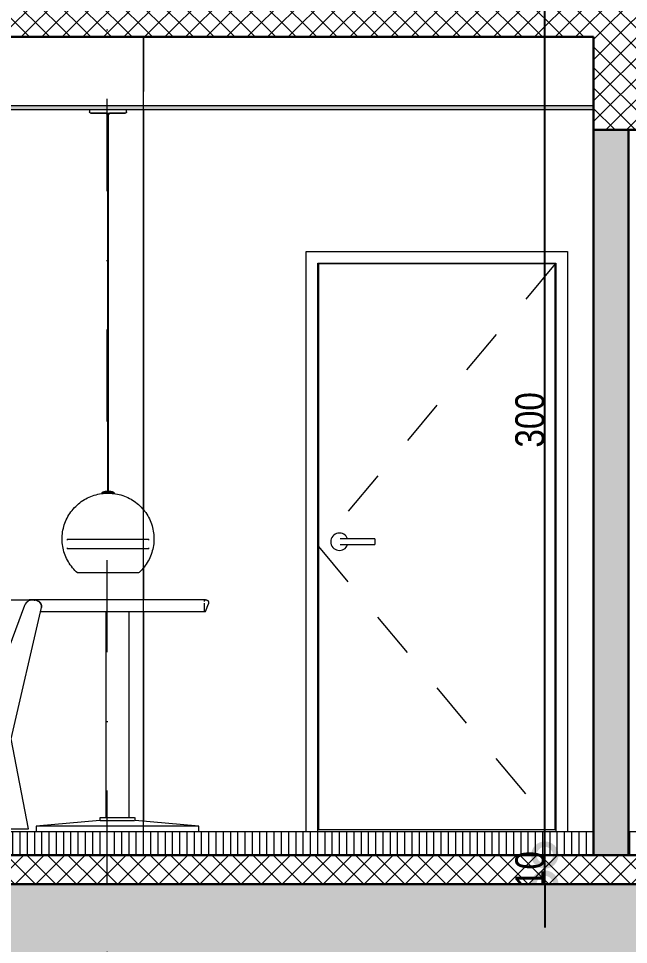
# Model space of a CAD drawing. Header units: centimetres. Extents: x 0 to 25250, y 0 to 2250.
# Drawn here: x 16128.8 to 16338.9, y 263.7 to 582.9 of the extents above; entities that cross this region are included whole.
import ezdxf

# ---------------------------------------------------------------- set-up
doc = ezdxf.new("R2010")
doc.units = ezdxf.units.CM
doc.linetypes.add('22-View-2$0$Dash', pattern=[31.75, 15.875, -15.875])
doc.linetypes.add('22-View-2$0$Dash dot', pattern=[79.375, 31.75, -23.8125, 0, -23.8125])
for name, color, linetype, lineweight in [('A-ANNO-DIMS', 7, 'Continuous', 9), ('A-CLNG', 7, 'Continuous', 15), ('A-CLNG-PATT', 7, 'Continuous', 15), ('A-DETL', 7, 'Continuous', 9), ('A-DETL-GENF', 7, 'Continuous', 9), ('A-DETL-MBND', 7, 'Continuous', 9), ('A-DOOR', 7, 'Continuous', 9), ('A-DOOR-FRAM', 7, 'Continuous', 15), ('A-FLOR-FNSH', 7, 'Continuous', 9), ('A-FLOR-LEVL', 7, 'Continuous', 9), ('A-FLOR-MCUT', 7, 'Continuous', 9), ('A-FLOR-PATT', 7, 'Continuous', 9), ('A-WALL', 7, 'Continuous', 9), ('A-WALL-PATT', 7, 'Continuous', 9), ('E-LITE-EQPM', 7, 'Continuous', 9), ('I-FURN', 7, 'Continuous', 9), ('S-BEAM', 7, 'Continuous', 9), ('S-GRID', 7, 'Continuous', 9)]:
    doc.layers.add(name, color=color, linetype=linetype, lineweight=lineweight)
doc.styles.add('22-View-2$0$Arial Narrow_1', font='ARIALN.TTF', dxfattribs={"height": 10})
doc.dimstyles.new('22-View-2$0$TEC_DIM', dxfattribs={"dimscale": 30.48, "dimtxt": 10.23431, "dimasz": 0.492126, "dimexe": 0.393701, "dimexo": 0.246063, "dimgap": 0, "dimtad": 1, "dimdec": 0, "dimzin": 0, "dimdsep": 46, "dimtxsty": '22-View-2$0$Arial Narrow_1', "dimblk1": '22-View-2$0$_DotSmall', "dimblk2": '22-View-2$0$_DotSmall', "dimsah": 1, "dimcen": 0.09, "dimazin": 0, "dimtfac": 1, "dimtdec": 4, "dimtix": 1, "dimtmove": 0, "dimatfit": 3, "dimfxl": 1, "dimtvp": 1, "dimtolj": 1, "dimtzin": 0, "dimarcsym": 2})
pattern_1 = [(45, (16095.777, 627.4644), (-3.535534, 3.535534), []), (135, (16095.777, 627.4644), (-3.535534, -3.535534), [])]

# ---------------------------------------------------------------- blocks, each defined once
blk = doc.blocks.new('TEC_DOOR-INT - 90x200-2358335-A-A')
at = {"layer": 'A-DOOR', "linetype": '22-View-2$0$Dash'}
for p, q in [((888.39, 203.8), (806.79, 106.3)), ((806.79, 106.3), (888.39, 8.8))]:
    blk.add_line(p, q, dxfattribs=at)
at = {"layer": 'A-DOOR', "lineweight": 15}
for p, q in [((806.79, 203.8), (806.79, 8.8)), ((888.39, 203.8), (806.79, 203.8)), ((888.39, 8.8), (888.39, 203.8)), ((806.79, 8.8), (888.39, 8.8))]:
    blk.add_line(p, q, dxfattribs=at)
at = {"layer": 'A-DOOR'}
for p, q in [((826.29, 109), (815.79, 109)), ((826.29, 109), (826.29, 108)), ((815.79, 107), (826.29, 107)), ((826.29, 108), (826.29, 107))]:
    blk.add_line(p, q, dxfattribs=at)
at = {"layer": 'A-DOOR', "flags": 128}
for points in [[(815.79, 109), (815.73, 109), (815.67, 109), (815.61, 109), (815.55, 109), (815.49, 109), (815.43, 109), (815.37, 109), (815.31, 109), (815.26, 109), (815.2, 109), (815.15, 109), (815.09, 109), (815.04, 109), (814.99, 109), (814.94, 109), (814.89, 109), (814.84, 109), (814.8, 109), (814.75, 109), (814.71, 109), (814.67, 109), (814.63, 109), (814.59, 109), (814.56, 109), (814.52, 109), (814.49, 109), (814.46, 109), (814.44, 109), (814.41, 109), (814.39, 109), (814.37, 109), (814.35, 109), (814.33, 109), (814.32, 109), (814.31, 109), (814.3, 109), (814.29, 109), (814.29, 109), (814.29, 109)], [(814.29, 107), (814.29, 107), (814.29, 107), (814.3, 107), (814.31, 107), (814.32, 107), (814.33, 107), (814.35, 107), (814.36, 107), (814.38, 107), (814.41, 107), (814.43, 107), (814.46, 107), (814.49, 107), (814.52, 107), (814.55, 107), (814.58, 107), (814.62, 107), (814.66, 107), (814.7, 107), (814.74, 107), (814.79, 107), (814.83, 107), (814.88, 107), (814.93, 107), (814.98, 107), (815.03, 107), (815.08, 107), (815.13, 107), (815.19, 107), (815.24, 107), (815.3, 107), (815.36, 107), (815.41, 107), (815.47, 107), (815.53, 107), (815.59, 107), (815.65, 107), (815.71, 107), (815.77, 107), (815.79, 107)]]:
    blk.add_lwpolyline(points, dxfattribs=at)
at = {"layer": 'A-DOOR'}
for start, end in [(19.6343, 180), (180, 340.4367)]:
    blk.add_arc((814.04, 108), 3, start, end, dxfattribs=at)
at = {"layer": 'A-DOOR-FRAM'}
for p, q in [((802.59, 8), (802.59, 208)), ((802.59, 208), (892.59, 208)), ((892.59, 208), (892.59, 8)), ((806.59, 8), (806.59, 204)), ((806.59, 204), (888.59, 204)), ((888.59, 204), (888.59, 8))]:
    blk.add_line(p, q, dxfattribs=at)
blk = doc.blocks.new('Sofa-19 Modul Innenbogen - Typ1-2317734-A-A')
at = {"layer": 'I-FURN', "color": 253, "true_color": 0xaaaaaa}
for p, q in [((612.3, 85.99), (612.3, 87.94)), ((709.89, 87.68), (709.11, 87.86)), ((612.3, 54.15), (612.3, 85.99)), ((705.62, 85.99), (693.46, 53.46)), ((700.94, 40.06), (711.39, 85.28)), ((612.3, 50.48), (612.3, 54.15)), ((690.18, 50.84), (635.48, 54.15)), ((612.3, 9), (612.3, 50.48)), ((632.38, 50.48), (641.98, 9)), ((694.67, 47.96), (693.65, 49.13)), ((694.05, 48.84), (694.67, 47.96)), ((706.98, 9), (700.94, 40.06)), ((612.3, 9), (641.98, 9)), ((625.9, 9), (625.9, 8)), ((629.9, 8), (629.9, 9)), ((641.98, 9), (706.98, 9)), ((642.3, 9), (642.3, 8)), ((646.3, 8), (646.3, 9)), ((690.3, 9), (690.3, 8)), ((694.3, 8), (694.3, 9))]:
    blk.add_line(p, q, dxfattribs=at)
at = {"layer": 'I-FURN', "color": 253, "true_color": 0xaaaaaa, "flags": 128}
for points in [[(612.3, 87.94), (616.15, 87.94), (619.99, 87.94), (623.81, 87.94), (627.62, 87.94), (631.4, 87.94), (635.15, 87.94), (638.87, 87.94), (642.54, 87.94), (646.17, 87.94), (649.74, 87.94), (653.25, 87.94), (656.7, 87.94), (660.07, 87.94), (663.37, 87.94), (666.58, 87.94), (669.71, 87.94), (672.75, 87.94), (675.69, 87.94), (678.53, 87.94), (681.26, 87.94), (683.89, 87.94), (686.4, 87.94), (688.79, 87.94), (691.05, 87.94), (693.2, 87.94), (695.21, 87.94), (697.09, 87.94), (698.83, 87.94), (700.44, 87.94), (701.9, 87.94), (703.22, 87.94), (704.4, 87.94), (705.43, 87.94), (706.31, 87.94), (707.04, 87.94), (707.61, 87.94), (708.04, 87.94), (708.31, 87.94), (708.43, 87.94), (708.43, 87.94)], [(708.43, 87.94), (708.55, 87.94), (708.67, 87.93), (708.79, 87.92), (708.91, 87.9), (709.03, 87.88), (709.11, 87.86)], [(709.89, 87.68), (709.96, 87.66), (710.04, 87.64), (710.12, 87.62), (710.19, 87.59), (710.27, 87.56), (710.34, 87.52), (710.41, 87.48), (710.48, 87.44), (710.54, 87.4), (710.61, 87.35), (710.67, 87.31), (710.74, 87.26), (710.8, 87.2), (710.85, 87.15), (710.91, 87.09), (710.96, 87.03), (711.01, 86.97), (711.06, 86.9), (711.11, 86.84), (711.15, 86.77), (711.19, 86.7), (711.23, 86.63), (711.26, 86.56), (711.29, 86.48), (711.32, 86.41), (711.35, 86.33), (711.37, 86.26), (711.39, 86.18), (711.4, 86.1), (711.42, 86.02), (711.43, 85.94), (711.43, 85.86), (711.44, 85.78), (711.44, 85.7), (711.43, 85.62), (711.43, 85.54), (711.42, 85.46), (711.41, 85.38), (711.39, 85.31), (711.39, 85.28)], [(612.3, 54.15), (613.22, 54.15), (614.14, 54.15), (615.06, 54.15), (615.97, 54.15), (616.87, 54.15), (617.77, 54.15), (618.66, 54.15), (619.54, 54.15), (620.41, 54.15), (621.26, 54.15), (622.1, 54.15), (622.92, 54.15), (623.73, 54.15), (624.52, 54.15), (625.29, 54.15), (626.04, 54.15), (626.77, 54.15), (627.47, 54.15), (628.15, 54.15), (628.8, 54.15), (629.43, 54.15), (630.03, 54.15), (630.6, 54.15), (631.15, 54.15), (631.66, 54.15), (632.14, 54.15), (632.59, 54.15), (633.01, 54.15), (633.39, 54.15), (633.74, 54.15), (634.06, 54.15), (634.34, 54.15), (634.58, 54.15), (634.79, 54.15), (634.97, 54.15), (635.11, 54.15), (635.21, 54.15), (635.27, 54.15), (635.3, 54.15), (635.3, 54.15)], [(635.3, 54.15), (635.42, 54.15), (635.48, 54.15)], [(690.18, 50.84), (690.38, 50.83), (690.58, 50.8), (690.77, 50.77), (690.97, 50.73), (691.16, 50.68), (691.35, 50.63), (691.54, 50.57), (691.73, 50.5), (691.92, 50.42), (692.1, 50.33), (692.27, 50.24), (692.45, 50.14), (692.62, 50.03), (692.78, 49.92), (692.94, 49.8), (693.1, 49.68), (693.25, 49.54), (693.39, 49.41), (693.53, 49.26), (693.65, 49.13)]]:
    blk.add_lwpolyline(points, dxfattribs=at)
at = {"layer": 'I-FURN', "color": 253, "true_color": 0xaaaaaa}
for centre, radius, start, end in [((708.43, 84.94), 3, 76.9997, 159.4994), ((709.44, 85.73), 2, 346.9997, 76.9997), ((635.3, 51.15), 3, 86.5423, 193.0341), ((698.15, 51.71), 5, 159.4994, 215), ((689.88, 45.85), 5, 41, 86.5423)]:
    blk.add_arc(centre, radius, start, end, dxfattribs=at)
blk = doc.blocks.new('Furniture_Table_Cafe - Furniture_Table_Cafe-1825741-A-A')
at = {"layer": 'I-FURN', "color": 253, "true_color": 0xaaaaaa}
for p, q in [((707.59, 88), (707.59, 87.94)), ((767.59, 87.43), (767.59, 88)), ((767.59, 84), (767.59, 86.85)), ((767.89, 84), (768.9, 86.64)), ((710.96, 84), (737.59, 84)), ((733.59, 84), (733.59, 12.92)), ((737.59, 84), (767.89, 84)), ((741.59, 12.92), (741.59, 84)), ((731.5, 12.92), (731.5, 11.92)), ((731.66, 12.92), (737.59, 12.92)), ((737.59, 12.92), (743.52, 12.92)), ((743.67, 11.92), (743.67, 12.92)), ((731.5, 11.92), (709.59, 10)), ((709.59, 10), (709.59, 8)), ((737.59, 10), (709.74, 10)), ((731.66, 11.92), (737.59, 11.92)), ((737.59, 11.92), (743.52, 11.92)), ((765.43, 10), (737.59, 10)), ((765.59, 10), (743.67, 11.92)), ((765.59, 8), (765.59, 10))]:
    blk.add_line(p, q, dxfattribs=at)
at = {"layer": 'I-FURN', "color": 253, "true_color": 0xaaaaaa, "flags": 128}
for points in [[(706.88, 87.94), (706.91, 87.96), (706.95, 87.97), (706.99, 87.98), (707.03, 87.98), (707.07, 87.99), (707.11, 88), (707.15, 88), (707.19, 88), (707.21, 88)], [(737.59, 88), (736.37, 88), (735.16, 88), (733.95, 88), (732.75, 88), (731.55, 88), (730.37, 88), (729.19, 88), (728.03, 88), (726.88, 88), (725.76, 88), (724.65, 88), (723.56, 88), (722.49, 88), (721.45, 88), (720.43, 88), (719.44, 88), (718.48, 88), (717.55, 88), (716.66, 88), (715.79, 88), (714.96, 88), (714.17, 88), (713.42, 88), (712.7, 88), (712.02, 88), (711.39, 88), (710.79, 88), (710.24, 88), (709.73, 88), (709.27, 88), (708.85, 88), (708.48, 88), (708.16, 88), (707.88, 88), (707.65, 88), (707.47, 88), (707.33, 88), (707.25, 88), (707.21, 88), (707.21, 88)], [(707.21, 88), (707.23, 88), (707.3, 88), (707.42, 88), (707.59, 88), (707.81, 88)], [(767.97, 88), (767.94, 88), (767.87, 88), (767.75, 88), (767.58, 88), (767.36, 88), (767.1, 88), (766.78, 88), (766.42, 88), (766.02, 88), (765.57, 88), (765.07, 88), (764.53, 88), (763.95, 88), (763.33, 88), (762.66, 88), (761.95, 88), (761.21, 88), (760.43, 88), (759.61, 88), (758.75, 88), (757.86, 88), (756.94, 88), (755.99, 88), (755.01, 88), (754, 88), (752.97, 88), (751.91, 88), (750.82, 88), (749.72, 88), (748.6, 88), (747.45, 88), (746.3, 88), (745.13, 88), (743.94, 88), (742.75, 88), (741.55, 88), (740.34, 88), (739.13, 88), (737.91, 88), (737.59, 88)], [(767.37, 88), (767.53, 88), (767.71, 88), (767.84, 88), (767.93, 88), (767.97, 88), (767.97, 88)], [(767.97, 88), (768.01, 88), (768.05, 88), (768.09, 87.99), (768.13, 87.99), (768.17, 87.98), (768.2, 87.97), (768.24, 87.96), (768.28, 87.95), (768.32, 87.94), (768.36, 87.92), (768.39, 87.9), (768.43, 87.89), (768.46, 87.87), (768.5, 87.85), (768.53, 87.83), (768.56, 87.8), (768.6, 87.78), (768.63, 87.75), (768.66, 87.72), (768.68, 87.7), (768.71, 87.67), (768.74, 87.64), (768.76, 87.61), (768.79, 87.57), (768.81, 87.54), (768.83, 87.51), (768.85, 87.47), (768.87, 87.44), (768.88, 87.4), (768.9, 87.36), (768.91, 87.32), (768.93, 87.29), (768.94, 87.25), (768.95, 87.21), (768.95, 87.17), (768.96, 87.13), (768.96, 87.09), (768.97, 87.05), (768.97, 87.01), (768.97, 86.97), (768.96, 86.93), (768.96, 86.89), (768.96, 86.85), (768.95, 86.81), (768.94, 86.77), (768.93, 86.73), (768.92, 86.7), (768.91, 86.66), (768.9, 86.64)]]:
    blk.add_lwpolyline(points, dxfattribs=at)
blk = doc.blocks.new('22-View-2$0$_DotSmall')
at = {"color": 0, "linetype": 'ByBlock', "const_width": 0.5}
blk.add_lwpolyline([(-0.0625, 0, 1), (0.0625, 0, 1)], format="xyb", close=True, dxfattribs=at)
blk = doc.blocks.new('*D3219')
at = {"layer": 'A-ANNO-DIMS', "color": 0, "lineweight": -2, "transparency": 16777216}
for p, q in [((16310.07, 294.57), (16310.07, 309.57)), ((16310.07, 284.57), (16310.07, 294.57)), ((16314.92, 294.57), (16322.07, 294.57)), ((16310.07, 284.57), (16310.07, 269.57)), ((16314.92, 284.57), (16322.07, 284.57))]:
    blk.add_line(p, q, dxfattribs=at)
at = {"layer": 'A-ANNO-DIMS', "color": 0, "lineweight": -2, "transparency": 16777216, "xscale": 15, "yscale": 15, "zscale": 15}
for p, rotation in [((16310.07, 294.57), 270), ((16310.07, 284.57), 90)]:
    blk.add_blockref('22-View-2$0$_DotSmall', p, dxfattribs=dict(at, rotation=rotation))
at = {"layer": 'A-ANNO-DIMS', "color": 0, "transparency": 16777216, "insert": (16304.97, 289.57), "char_height": 10, "width": 15.2053, "attachment_point": 5, "rotation": 90, "style": '22-View-2$0$Arial Narrow_1'}
blk.add_mtext('\\A1;10', dxfattribs=at)
blk = doc.blocks.new('*D3220')
at = {"layer": 'A-ANNO-DIMS', "color": 0, "lineweight": -2, "transparency": 16777216}
for p, q in [((16310.07, 294.57), (16310.07, 594.57)), ((16314.92, 594.57), (16322.07, 594.57)), ((16314.92, 294.57), (16322.07, 294.57))]:
    blk.add_line(p, q, dxfattribs=at)
at = {"layer": 'A-ANNO-DIMS', "color": 0, "lineweight": -2, "transparency": 16777216, "xscale": 15, "yscale": 15, "zscale": 15}
for p, rotation in [((16310.07, 594.57), 90), ((16310.07, 294.57), 270)]:
    blk.add_blockref('22-View-2$0$_DotSmall', p, dxfattribs=dict(at, rotation=rotation))
at = {"layer": 'A-ANNO-DIMS', "color": 0, "transparency": 16777216, "insert": (16304.97, 444.57), "char_height": 10, "width": 22.8079, "attachment_point": 5, "rotation": 90, "style": '22-View-2$0$Arial Narrow_1'}
blk.add_mtext('\\A1;300', dxfattribs=at)
blk = doc.blocks.new('НОЩНА ЛАМПА - Not a Type - Load Type Catalog-1709822-A-A')
at = {"layer": 'E-LITE-EQPM', "lineweight": 5}
for p, q in [((728, 257), (728, 256.21)), ((733.88, 255.73), (733.88, 255.43)), ((734.35, 255.43), (733.88, 255.43)), ((734.15, 255.74), (734.15, 125.43)), ((734.83, 255.43), (734.35, 255.43)), ((734.56, 125.43), (734.56, 255.74)), ((734.83, 255.43), (734.83, 255.73)), ((740.7, 256.21), (740.7, 257)), ((732.18, 124.9), (732.18, 124.75)), ((734.35, 124.9), (732.29, 124.9)), ((734.35, 124.75), (732.29, 124.75)), ((733.84, 124.75), (733.84, 124.54)), ((734.21, 125.43), (734.15, 125.43)), ((736.42, 124.9), (734.35, 124.9)), ((736.42, 124.75), (734.35, 124.75)), ((734.56, 125.43), (734.56, 125.43)), ((734.87, 124.61), (734.87, 124.75)), ((736.53, 124.75), (736.53, 124.9)), ((720.16, 108.79), (720.19, 108.79)), ((720.19, 108.79), (720.25, 108.79)), ((748.46, 108.79), (748.52, 108.79)), ((748.52, 108.79), (748.55, 108.79)), ((720.2, 105.66), (720.19, 105.66)), ((720.25, 105.66), (720.2, 105.66)), ((748.51, 105.66), (748.46, 105.66)), ((748.52, 105.66), (748.51, 105.66)), ((734.35, 97.24), (723.85, 97.24)), ((744.86, 97.24), (734.35, 97.24))]:
    blk.add_line(p, q, dxfattribs=at)
at = {"layer": 'E-LITE-EQPM', "lineweight": 5, "flags": 128}
for points in [[(728.48, 255.73), (728.46, 255.73), (728.44, 255.73), (728.42, 255.73), (728.41, 255.74), (728.39, 255.74), (728.37, 255.74), (728.35, 255.75), (728.33, 255.75), (728.31, 255.76), (728.3, 255.77), (728.28, 255.78), (728.26, 255.78), (728.24, 255.79), (728.23, 255.8), (728.21, 255.81), (728.2, 255.82), (728.18, 255.84), (728.17, 255.85), (728.15, 255.86), (728.14, 255.87), (728.13, 255.89), (728.11, 255.9), (728.1, 255.92), (728.09, 255.93), (728.08, 255.95), (728.07, 255.97), (728.06, 255.98), (728.05, 256), (728.04, 256.02), (728.04, 256.03), (728.03, 256.05), (728.02, 256.07), (728.02, 256.09), (728.02, 256.11), (728.01, 256.13), (728.01, 256.14), (728.01, 256.16), (728.01, 256.18), (728, 256.2), (728, 256.21)], [(733.88, 255.73), (733.65, 255.73), (733.42, 255.73), (733.19, 255.73), (732.96, 255.73), (732.73, 255.73), (732.51, 255.73), (732.29, 255.73), (732.07, 255.73), (731.85, 255.73), (731.64, 255.73), (731.44, 255.73), (731.23, 255.73), (731.04, 255.73), (730.85, 255.73), (730.66, 255.73), (730.48, 255.73), (730.31, 255.73), (730.14, 255.73), (729.98, 255.73), (729.83, 255.73), (729.68, 255.73), (729.54, 255.73), (729.41, 255.73), (729.29, 255.73), (729.17, 255.73), (729.07, 255.73), (728.97, 255.73), (728.88, 255.73), (728.8, 255.73), (728.73, 255.73), (728.66, 255.73), (728.61, 255.73), (728.57, 255.73), (728.53, 255.73), (728.51, 255.73), (728.49, 255.73), (728.48, 255.73), (728.48, 255.73)], [(728.48, 255.73), (728.49, 255.73), (728.5, 255.73), (728.52, 255.73), (728.56, 255.73), (728.6, 255.73), (728.65, 255.73), (728.71, 255.73), (728.78, 255.73), (728.86, 255.73), (728.94, 255.73), (729.04, 255.73), (729.14, 255.73), (729.26, 255.73), (729.38, 255.73), (729.51, 255.73), (729.64, 255.73), (729.79, 255.73), (729.94, 255.73), (730.1, 255.73), (730.26, 255.73), (730.43, 255.73), (730.61, 255.73), (730.8, 255.73), (730.99, 255.73), (731.18, 255.73), (731.38, 255.73), (731.59, 255.73), (731.8, 255.73), (732.01, 255.73), (732.23, 255.73), (732.45, 255.73), (732.67, 255.73), (732.9, 255.73), (733.13, 255.73), (733.36, 255.73), (733.59, 255.73), (733.82, 255.73), (734.06, 255.73), (734.29, 255.73), (734.35, 255.73)], [(734.35, 255.73), (734.59, 255.73), (734.82, 255.73), (735.06, 255.73), (735.29, 255.73), (735.52, 255.73), (735.75, 255.73), (735.98, 255.73), (736.2, 255.73), (736.42, 255.73), (736.64, 255.73), (736.86, 255.73), (737.07, 255.73), (737.27, 255.73), (737.47, 255.73), (737.67, 255.73), (737.86, 255.73), (738.05, 255.73), (738.23, 255.73), (738.4, 255.73), (738.57, 255.73), (738.73, 255.73), (738.88, 255.73), (739.03, 255.73), (739.17, 255.73), (739.3, 255.73), (739.42, 255.73), (739.54, 255.73), (739.64, 255.73), (739.74, 255.73), (739.83, 255.73), (739.91, 255.73), (739.98, 255.73), (740.04, 255.73), (740.1, 255.73), (740.14, 255.73), (740.18, 255.73), (740.2, 255.73), (740.22, 255.73), (740.23, 255.73), (740.23, 255.73)], [(740.23, 255.73), (740.22, 255.73), (740.21, 255.73), (740.19, 255.73), (740.15, 255.73), (740.11, 255.73), (740.06, 255.73), (740, 255.73), (739.93, 255.73), (739.85, 255.73), (739.76, 255.73), (739.67, 255.73), (739.56, 255.73), (739.45, 255.73), (739.33, 255.73), (739.2, 255.73), (739.07, 255.73), (738.92, 255.73), (738.77, 255.73), (738.61, 255.73), (738.45, 255.73), (738.28, 255.73), (738.1, 255.73), (737.91, 255.73), (737.72, 255.73), (737.53, 255.73), (737.33, 255.73), (737.12, 255.73), (736.91, 255.73), (736.7, 255.73), (736.48, 255.73), (736.26, 255.73), (736.04, 255.73), (735.81, 255.73), (735.58, 255.73), (735.35, 255.73), (735.12, 255.73), (734.89, 255.73)], [(740.7, 256.21), (740.7, 256.19), (740.7, 256.17), (740.7, 256.15), (740.7, 256.13), (740.7, 256.11), (740.69, 256.09), (740.69, 256.07), (740.68, 256.06), (740.67, 256.04), (740.67, 256.02), (740.66, 256), (740.65, 255.99), (740.64, 255.97), (740.63, 255.95), (740.62, 255.94), (740.61, 255.92), (740.6, 255.91), (740.59, 255.89), (740.57, 255.88), (740.56, 255.86), (740.55, 255.85), (740.53, 255.84), (740.52, 255.83), (740.5, 255.82), (740.49, 255.81), (740.47, 255.8), (740.45, 255.79), (740.44, 255.78), (740.42, 255.77), (740.4, 255.76), (740.38, 255.76), (740.37, 255.75), (740.35, 255.74), (740.33, 255.74), (740.31, 255.74), (740.29, 255.73), (740.27, 255.73), (740.25, 255.73), (740.23, 255.73), (740.23, 255.73)], [(723.85, 97.24), (723.39, 97.66), (722.94, 98.11), (722.52, 98.57), (722.11, 99.04), (721.72, 99.54), (721.35, 100.05), (721, 100.57), (720.68, 101.1), (720.37, 101.65), (720.09, 102.21), (719.83, 102.79), (719.59, 103.37), (719.37, 103.96), (719.18, 104.56), (719.02, 105.16), (718.88, 105.78), (718.76, 106.39), (718.67, 107.01), (718.6, 107.64), (718.56, 108.27), (718.54, 108.89), (718.55, 109.52), (718.58, 110.15), (718.64, 110.77), (718.72, 111.4), (718.83, 112.02), (718.96, 112.63), (719.12, 113.24), (719.3, 113.84), (719.5, 114.43), (719.73, 115.02), (719.98, 115.6), (720.26, 116.16), (720.56, 116.71), (720.87, 117.26), (721.21, 117.78), (721.58, 118.3), (721.96, 118.8), (722.36, 119.28), (722.78, 119.75), (723.22, 120.2), (723.67, 120.63), (724.15, 121.04), (724.63, 121.44), (725.14, 121.81), (725.66, 122.17), (726.19, 122.5), (726.74, 122.81), (727.29, 123.1), (727.86, 123.37), (728.44, 123.61), (729.03, 123.83), (729.63, 124.03), (730.23, 124.2), (730.84, 124.35), (731.46, 124.47), (732.08, 124.57), (732.7, 124.65), (733.33, 124.69), (733.96, 124.72), (734.25, 124.72)], [(732.18, 124.9), (732.3, 124.97), (732.42, 125.04), (732.54, 125.1), (732.67, 125.15), (732.8, 125.21), (732.93, 125.25), (733.06, 125.29), (733.19, 125.33), (733.33, 125.36), (733.46, 125.39), (733.6, 125.41), (733.74, 125.42), (733.88, 125.43), (734.01, 125.43), (734.03, 125.43)], [(734.35, 125.43), (734.34, 125.43), (734.33, 125.43), (734.32, 125.43), (734.3, 125.43), (734.29, 125.43), (734.28, 125.43), (734.26, 125.43), (734.25, 125.43), (734.24, 125.43), (734.23, 125.43), (734.21, 125.43), (734.2, 125.43), (734.19, 125.43), (734.18, 125.43), (734.17, 125.43), (734.16, 125.43), (734.15, 125.43), (734.14, 125.43), (734.13, 125.43), (734.12, 125.43), (734.11, 125.43), (734.1, 125.43), (734.09, 125.43), (734.09, 125.43), (734.08, 125.43), (734.07, 125.43), (734.06, 125.43), (734.06, 125.43), (734.05, 125.43), (734.05, 125.43), (734.04, 125.43), (734.04, 125.43), (734.04, 125.43), (734.03, 125.43), (734.03, 125.43), (734.03, 125.43), (734.03, 125.43), (734.03, 125.43), (734.03, 125.43)], [(734.03, 125.43), (734.03, 125.43), (734.03, 125.43), (734.03, 125.43), (734.03, 125.43), (734.03, 125.43), (734.04, 125.43), (734.04, 125.43), (734.04, 125.43), (734.05, 125.43), (734.05, 125.43), (734.06, 125.43), (734.06, 125.43), (734.07, 125.43), (734.08, 125.43), (734.08, 125.43), (734.09, 125.43), (734.1, 125.43), (734.11, 125.43), (734.12, 125.43), (734.13, 125.43), (734.14, 125.43), (734.15, 125.43), (734.16, 125.43), (734.17, 125.43), (734.18, 125.43), (734.19, 125.43), (734.2, 125.43), (734.21, 125.43), (734.22, 125.43), (734.24, 125.43), (734.25, 125.43), (734.26, 125.43), (734.27, 125.43), (734.29, 125.43), (734.3, 125.43), (734.31, 125.43), (734.32, 125.43), (734.34, 125.43), (734.35, 125.43), (734.35, 125.43)], [(734.35, 124.72), (734.35, 124.72), (734.35, 124.72), (734.34, 124.72), (734.34, 124.72), (734.33, 124.72), (734.33, 124.72), (734.32, 124.72), (734.32, 124.72), (734.32, 124.72), (734.31, 124.72), (734.31, 124.72), (734.3, 124.72), (734.3, 124.72), (734.3, 124.72), (734.29, 124.72), (734.29, 124.72), (734.29, 124.72), (734.28, 124.72), (734.28, 124.72), (734.28, 124.72), (734.27, 124.72), (734.27, 124.72), (734.27, 124.72), (734.27, 124.72), (734.26, 124.72), (734.26, 124.72), (734.26, 124.72), (734.26, 124.72), (734.26, 124.72), (734.25, 124.72), (734.25, 124.72), (734.25, 124.72), (734.25, 124.72), (734.25, 124.72), (734.25, 124.72), (734.25, 124.72), (734.25, 124.72), (734.25, 124.72), (734.25, 124.72)], [(734.25, 124.72), (734.25, 124.72), (734.25, 124.72), (734.25, 124.72), (734.25, 124.72), (734.25, 124.72), (734.25, 124.72), (734.25, 124.72), (734.25, 124.72), (734.26, 124.72), (734.26, 124.72), (734.26, 124.72), (734.26, 124.72), (734.26, 124.72), (734.27, 124.72), (734.27, 124.72), (734.27, 124.72), (734.27, 124.72), (734.28, 124.72), (734.28, 124.72), (734.28, 124.72), (734.29, 124.72), (734.29, 124.72), (734.29, 124.72), (734.3, 124.72), (734.3, 124.72), (734.3, 124.72), (734.31, 124.72), (734.31, 124.72), (734.32, 124.72), (734.32, 124.72), (734.32, 124.72), (734.33, 124.72), (734.33, 124.72), (734.34, 124.72), (734.34, 124.72), (734.34, 124.72), (734.35, 124.72), (734.35, 124.72), (734.35, 124.72)], [(734.35, 125.43), (734.37, 125.43), (734.38, 125.43), (734.39, 125.43), (734.41, 125.43), (734.42, 125.43), (734.43, 125.43), (734.45, 125.43), (734.46, 125.43), (734.47, 125.43), (734.48, 125.43), (734.49, 125.43), (734.51, 125.43), (734.52, 125.43), (734.53, 125.43), (734.54, 125.43), (734.55, 125.43), (734.56, 125.43), (734.57, 125.43), (734.58, 125.43), (734.59, 125.43), (734.6, 125.43), (734.61, 125.43), (734.62, 125.43), (734.62, 125.43), (734.63, 125.43), (734.64, 125.43), (734.65, 125.43), (734.65, 125.43), (734.66, 125.43), (734.66, 125.43), (734.67, 125.43), (734.67, 125.43), (734.67, 125.43), (734.68, 125.43), (734.68, 125.43), (734.68, 125.43), (734.68, 125.43), (734.68, 125.43), (734.68, 125.43)], [(734.68, 125.43), (734.68, 125.43), (734.68, 125.43), (734.68, 125.43), (734.68, 125.43), (734.68, 125.43), (734.67, 125.43), (734.67, 125.43), (734.67, 125.43), (734.66, 125.43), (734.66, 125.43), (734.65, 125.43), (734.65, 125.43), (734.64, 125.43), (734.63, 125.43), (734.63, 125.43), (734.62, 125.43), (734.61, 125.43), (734.6, 125.43), (734.59, 125.43), (734.58, 125.43), (734.57, 125.43), (734.56, 125.43), (734.55, 125.43), (734.54, 125.43), (734.53, 125.43), (734.52, 125.43), (734.51, 125.43), (734.5, 125.43), (734.49, 125.43), (734.47, 125.43), (734.46, 125.43), (734.45, 125.43), (734.44, 125.43), (734.42, 125.43), (734.41, 125.43), (734.4, 125.43), (734.38, 125.43), (734.37, 125.43), (734.36, 125.43), (734.35, 125.43)], [(734.35, 124.72), (734.36, 124.72), (734.36, 124.72), (734.37, 124.72), (734.37, 124.72), (734.38, 124.72), (734.38, 124.72), (734.38, 124.72), (734.39, 124.72), (734.39, 124.72), (734.4, 124.72), (734.4, 124.72), (734.4, 124.72), (734.41, 124.72), (734.41, 124.72), (734.42, 124.72), (734.42, 124.72), (734.42, 124.72), (734.43, 124.72), (734.43, 124.72), (734.43, 124.72), (734.44, 124.72), (734.44, 124.72), (734.44, 124.72), (734.44, 124.72), (734.45, 124.72), (734.45, 124.72), (734.45, 124.72), (734.45, 124.72), (734.45, 124.72), (734.46, 124.72), (734.46, 124.72), (734.46, 124.72), (734.46, 124.72), (734.46, 124.72), (734.46, 124.72), (734.46, 124.72), (734.46, 124.72), (734.46, 124.72), (734.46, 124.72)], [(734.46, 124.72), (734.46, 124.72), (734.46, 124.72), (734.46, 124.72), (734.46, 124.72), (734.46, 124.72), (734.46, 124.72), (734.46, 124.72), (734.46, 124.72), (734.45, 124.72), (734.45, 124.72), (734.45, 124.72), (734.45, 124.72), (734.45, 124.72), (734.44, 124.72), (734.44, 124.72), (734.44, 124.72), (734.44, 124.72), (734.43, 124.72), (734.43, 124.72), (734.43, 124.72), (734.42, 124.72), (734.42, 124.72), (734.42, 124.72), (734.41, 124.72), (734.41, 124.72), (734.41, 124.72), (734.4, 124.72), (734.4, 124.72), (734.39, 124.72), (734.39, 124.72), (734.39, 124.72), (734.38, 124.72), (734.38, 124.72), (734.37, 124.72), (734.37, 124.72), (734.36, 124.72), (734.36, 124.72), (734.36, 124.72), (734.35, 124.72)], [(734.46, 124.72), (735.09, 124.71), (735.72, 124.67), (736.34, 124.61), (736.97, 124.52), (737.58, 124.41), (738.2, 124.27), (738.8, 124.11), (739.4, 123.92), (740, 123.71), (740.58, 123.48), (741.15, 123.23), (741.72, 122.95), (742.27, 122.65), (742.81, 122.32), (743.33, 121.98), (743.84, 121.61), (744.34, 121.23), (744.82, 120.82), (745.28, 120.4), (745.73, 119.96), (746.16, 119.5), (746.57, 119.02), (746.96, 118.53), (747.33, 118.02), (747.68, 117.5), (748.01, 116.97), (748.32, 116.42), (748.6, 115.86), (748.86, 115.29), (749.1, 114.71), (749.32, 114.12), (749.51, 113.52), (749.68, 112.91), (749.82, 112.3), (749.94, 111.68), (750.04, 111.06), (750.11, 110.44), (750.15, 109.81), (750.17, 109.18), (750.16, 108.56), (750.13, 107.93), (750.08, 107.3), (750, 106.68), (749.89, 106.06), (749.76, 105.45), (749.6, 104.84), (749.43, 104.23), (749.22, 103.64), (749, 103.05), (748.75, 102.48), (748.47, 101.91), (748.18, 101.36), (747.86, 100.81), (747.52, 100.29), (747.16, 99.77), (746.78, 99.27), (746.38, 98.78), (745.96, 98.32), (745.53, 97.86), (745.07, 97.43), (744.86, 97.24)], [(734.68, 125.43), (734.82, 125.43), (734.96, 125.42), (735.1, 125.41), (735.23, 125.39), (735.37, 125.36), (735.51, 125.33), (735.64, 125.3), (735.77, 125.26), (735.9, 125.21), (736.03, 125.16), (736.16, 125.1), (736.28, 125.04), (736.4, 124.98), (736.52, 124.9), (736.53, 124.9)], [(734.35, 108.79), (733.79, 108.79), (733.23, 108.79), (732.67, 108.79), (732.11, 108.79), (731.55, 108.79), (731, 108.79), (730.46, 108.79), (729.92, 108.79), (729.39, 108.79), (728.86, 108.79), (728.35, 108.79), (727.84, 108.79), (727.35, 108.79), (726.86, 108.79), (726.39, 108.79), (725.93, 108.79), (725.49, 108.79), (725.05, 108.79), (724.64, 108.79), (724.24, 108.79), (723.85, 108.79), (723.48, 108.79), (723.13, 108.79), (722.8, 108.79), (722.49, 108.79), (722.19, 108.79), (721.91, 108.79), (721.66, 108.79), (721.42, 108.79), (721.21, 108.79), (721.01, 108.79), (720.84, 108.79), (720.69, 108.79), (720.56, 108.79), (720.45, 108.79), (720.37, 108.79), (720.31, 108.79), (720.27, 108.79), (720.25, 108.79), (720.25, 108.79)], [(720.25, 108.79), (720.26, 108.79), (720.29, 108.79), (720.35, 108.79), (720.43, 108.79), (720.53, 108.79)], [(748.46, 108.79), (748.45, 108.79), (748.41, 108.79), (748.36, 108.79), (748.28, 108.79), (748.18, 108.79), (748.06, 108.79), (747.91, 108.79), (747.74, 108.79), (747.56, 108.79), (747.35, 108.79), (747.12, 108.79), (746.87, 108.79), (746.6, 108.79), (746.31, 108.79), (746, 108.79), (745.67, 108.79), (745.32, 108.79), (744.96, 108.79), (744.58, 108.79), (744.18, 108.79), (743.77, 108.79), (743.34, 108.79), (742.9, 108.79), (742.44, 108.79), (741.98, 108.79), (741.5, 108.79), (741, 108.79), (740.5, 108.79), (739.99, 108.79), (739.47, 108.79), (738.94, 108.79), (738.4, 108.79), (737.86, 108.79), (737.31, 108.79), (736.75, 108.79), (736.19, 108.79), (735.63, 108.79), (735.07, 108.79), (734.51, 108.79), (734.35, 108.79)], [(748.15, 108.79), (748.25, 108.79), (748.34, 108.79), (748.4, 108.79), (748.44, 108.79), (748.46, 108.79), (748.46, 108.79)], [(720.56, 105.66), (720.45, 105.66), (720.37, 105.66), (720.31, 105.66), (720.27, 105.66), (720.25, 105.66), (720.25, 105.66)], [(720.25, 105.66), (720.26, 105.66), (720.29, 105.66), (720.35, 105.66), (720.43, 105.66), (720.53, 105.66), (720.65, 105.66), (720.8, 105.66), (720.97, 105.66), (721.15, 105.66), (721.36, 105.66), (721.59, 105.66), (721.84, 105.66), (722.11, 105.66), (722.4, 105.66), (722.71, 105.66), (723.04, 105.66), (723.39, 105.66), (723.75, 105.66), (724.13, 105.66), (724.53, 105.66), (724.94, 105.66), (725.37, 105.66), (725.81, 105.66), (726.27, 105.66), (726.73, 105.66), (727.21, 105.66), (727.71, 105.66), (728.21, 105.66), (728.72, 105.66), (729.24, 105.66), (729.77, 105.66), (730.31, 105.66), (730.85, 105.66), (731.4, 105.66), (731.96, 105.66), (732.52, 105.66), (733.08, 105.66), (733.64, 105.66), (734.2, 105.66), (734.35, 105.66)], [(734.35, 105.66), (734.92, 105.66), (735.48, 105.66), (736.04, 105.66), (736.6, 105.66), (737.16, 105.66), (737.71, 105.66), (738.25, 105.66), (738.79, 105.66), (739.32, 105.66), (739.85, 105.66), (740.36, 105.66), (740.87, 105.66), (741.36, 105.66), (741.85, 105.66), (742.32, 105.66), (742.78, 105.66), (743.22, 105.66), (743.66, 105.66), (744.07, 105.66), (744.47, 105.66), (744.86, 105.66), (745.23, 105.66), (745.58, 105.66), (745.91, 105.66), (746.22, 105.66), (746.52, 105.66), (746.8, 105.66), (747.05, 105.66), (747.29, 105.66), (747.5, 105.66), (747.7, 105.66), (747.87, 105.66), (748.02, 105.66), (748.15, 105.66), (748.25, 105.66), (748.34, 105.66), (748.4, 105.66), (748.44, 105.66), (748.46, 105.66), (748.46, 105.66)], [(748.46, 105.66), (748.45, 105.66), (748.41, 105.66), (748.36, 105.66), (748.28, 105.66), (748.18, 105.66)]]:
    blk.add_lwpolyline(points, dxfattribs=at)

msp = doc.modelspace()

# ---------------------------------------------------------------- hatches: boundary and pattern name
at = {"layer": 'A-CLNG-PATT', "true_color": 0xffff80}
msp.add_hatch(color=51, dxfattribs=at).paths.add_polyline_path([(16326.87, 551.57), (16326.87, 552.82), (15886.87, 552.82), (15886.87, 551.57), (16312.74, 551.57)])
at = {"layer": 'A-DETL-GENF'}
h = msp.add_hatch(dxfattribs=at)
h.set_pattern_fill('FP2_34', color=256, style=0, pattern_type=2)
h.set_pattern_definition([(0, (16095.777, 627.464), (19.05, 19.05), [19.05, -19.05]), (0, (16095.777, 634.608), (19.05, 19.05), [19.05, -19.05]), (0, (16095.777, 641.752), (19.05, 19.05), [19.05, -19.05]), (90, (16098.159, 644.133), (-19.05, 19.05), [19.05, -19.05]), (90, (16105.302, 644.133), (-19.05, 19.05), [19.05, -19.05]), (90, (16112.446, 644.133), (-19.05, 19.05), [19.05, -19.05])])
h.paths.add_polyline_path([(15248.03, 174.87), (15444.82, 174.87), (15444.82, 178.24), (15446.37, 178.24), (15446.37, 194.57), (15441.87, 194.57), (15441.87, 259.57), (15248.03, 259.57), (15248.03, 213.61)])
h.paths.add_polyline_path([(15483.84, 174.87), (15860.25, 174.87), (15860.25, 178.24), (15861.87, 178.24), (15861.87, 274.57), (15476.37, 274.57), (15476.37, 178.24), (15477.88, 178.24), (15477.88, 174.87)])
h.paths.add_polyline_path([(16832.72, 174.87), (16832.72, 284.57), (16599, 284.57), (16599, 194.57), (16584, 194.57), (16584, 178.24), (16585.25, 178.24), (16585.25, 174.87), (16733.67, 174.87)])
h.paths.add_polyline_path([(15913.12, 174.87), (16532.39, 174.87), (16532.39, 178.24), (16534, 178.24), (16534, 284.57), (15911.87, 284.57), (15911.87, 178.24), (15913.12, 178.24)])
at = {"layer": 'A-FLOR-PATT'}
h = msp.add_hatch(dxfattribs=at)
h.set_pattern_fill('FP2_26', color=256, style=0, pattern_type=2)
h.set_pattern_definition(pattern_1)
h.paths.add_polyline_path([(15646.87, 576.57), (16631.87, 576.57), (16631.87, 594.57), (15646.87, 594.57), (15646.87, 594.05)])
at = {"layer": 'A-FLOR-PATT', "true_color": 0x787878}
h = msp.add_hatch(dxfattribs=at)
h.set_pattern_fill('FP2_17', color=8, angle=-90, style=0, pattern_type=2)
h.set_pattern_definition([(270, (16139.368, 302.5684), (2.5, 2e-16), [])])
h.paths.add_polyline_path([(15861.87, 294.57), (16326.87, 294.57), (16326.87, 302.57), (15861.87, 302.57), (15861.87, 294.64)])
h.paths.add_polyline_path([(16338.87, 294.57), (16558.87, 294.57), (16558.87, 302.57), (16338.87, 302.57), (16338.87, 294.64)])
at = {"layer": 'A-FLOR-PATT'}
h = msp.add_hatch(dxfattribs=at)
h.set_pattern_fill('FP2_26', color=256, style=0, pattern_type=2)
h.set_pattern_definition(pattern_1)
h.paths.add_polyline_path([(16188.94, 284.57), (16583.87, 284.57), (16583.87, 294.57), (15861.87, 294.57), (15861.87, 284.57), (16164.18, 284.57)])
at = {"layer": 'A-WALL-PATT', "true_color": 0x808080}
msp.add_hatch(color=8, dxfattribs=at).paths.add_polyline_path([(16337.5, 294.57), (16338.87, 294.57), (16338.87, 544.57), (16326.87, 544.57), (16326.87, 294.57)])
at = {"layer": 'S-BEAM'}
h = msp.add_hatch(dxfattribs=at)
h.set_pattern_fill('FP2_26', color=256, style=0, pattern_type=2)
h.set_pattern_definition(pattern_1)
h.paths.add_polyline_path([(16337.5, 544.57), (16351.87, 544.57), (16351.87, 576.57), (16326.87, 576.57), (16326.87, 544.57)])

# ---------------------------------------------------------------- linework, layer by layer
at = {"layer": 'A-CLNG', "lineweight": 5}
for p, q in [((16326.87, 552.82), (15886.87, 552.82)), ((16326.87, 551.57), (16326.87, 552.82)), ((16081.7, 551.57), (16326.87, 551.57))]:
    msp.add_line(p, q, dxfattribs=at)
at = {"layer": 'A-DETL', "color": 7, "lineweight": 30}
for p, q in [((16326.87, 544.57), (16338.87, 544.57)), ((16338.87, 544.57), (16351.87, 544.57)), ((16471.37, 294.57), (16326.87, 294.57)), ((16534, 284.57), (15911.87, 284.57))]:
    msp.add_line(p, q, dxfattribs=at)
at = {"layer": 'A-DETL-MBND'}
msp.add_line((16171.87, 302.57), (16171.87, 576.57), dxfattribs=at)
at = {"layer": 'A-FLOR-FNSH', "lineweight": 30}
for p, q in [((15886.87, 576.57), (16326.87, 576.57)), ((15861.87, 294.57), (16326.87, 294.57)), ((16338.87, 294.57), (16558.87, 294.57))]:
    msp.add_line(p, q, dxfattribs=at)
at = {"layer": 'A-FLOR-FNSH'}
for p, q in [((16326.87, 302.57), (15861.87, 302.57)), ((16558.87, 302.57), (16338.87, 302.57))]:
    msp.add_line(p, q, dxfattribs=at)
at = {"layer": 'A-FLOR-LEVL', "linetype": '22-View-2$0$Dash'}
msp.add_line((15243.15, 294.57), (16743.72, 294.57), dxfattribs=at)
at = {"layer": 'A-FLOR-MCUT'}
msp.add_line((16338.87, 294.57), (16326.87, 294.57), dxfattribs=at)
at = {"layer": 'A-WALL'}
for p, q in [((16171.87, 576.57), (16171.87, 557.82)), ((16171.87, 551.57), (16171.87, 413.47)), ((16338.87, 544.57), (16326.87, 544.57)), ((16227.87, 502.57), (16317.87, 502.57)), ((16227.87, 302.57), (16227.87, 502.57)), ((16317.87, 502.57), (16317.87, 302.57)), ((16171.87, 393.91), (16171.87, 382.57)), ((16171.87, 378.57), (16171.87, 306.22))]:
    msp.add_line(p, q, dxfattribs=at)
at = {"layer": 'A-WALL', "lineweight": 30}
for p, q in [((16326.87, 544.57), (16326.87, 294.57)), ((16338.87, 294.57), (16338.87, 544.57))]:
    msp.add_line(p, q, dxfattribs=at)
at = {"layer": 'S-BEAM', "lineweight": 30}
msp.add_line((16326.87, 576.57), (16326.87, 544.57), dxfattribs=at)
at = {"layer": 'S-GRID', "color": 1, "linetype": '22-View-2$0$Dash dot', "lineweight": 18, "true_color": 0xff0000}
msp.add_line((16159.37, 205.54), (16159.37, 976.37), dxfattribs=at)

# ---------------------------------------------------------------- block references
at = {"layer": 'A-DOOR-FRAM'}
msp.add_blockref('TEC_DOOR-INT - 90x200-2358335-A-A', (15425.28, 294.57), dxfattribs=at)
at = {"layer": 'E-LITE-EQPM', "lineweight": 5}
msp.add_blockref('НОЩНА ЛАМПА - Not a Type - Load Type Catalog-1709822-A-A', (15425.28, 294.57), dxfattribs=at)
at = {"layer": 'I-FURN', "color": 253, "true_color": 0xaaaaaa}
for name in ['Sofa-19 Modul Innenbogen - Typ1-2317734-A-A', 'Furniture_Table_Cafe - Furniture_Table_Cafe-1825741-A-A']:
    msp.add_blockref(name, (15425.28, 294.57), dxfattribs=at)

# ---------------------------------------------------------------- dimensions: what is measured, and where the dimension line sits
at = {"layer": 'A-ANNO-DIMS'}
for base, p1, p2, override, picture, middle in [((16310.07, 594.57), (16307.42, 294.57), (16307.42, 594.57), {"dimpost": '<>', "dimfxl": 300}, '*D3220', (16304.97, 444.57)), ((16310.07, 294.57), (16307.42, 284.57), (16307.42, 294.57), {"dimpost": '<>', "dimfxl": 10}, '*D3219', (16304.97, 289.57))]:
    dim = msp.add_linear_dim(base=base, p1=p1, p2=p2, angle=90, dimstyle='22-View-2$0$TEC_DIM', override=override, dxfattribs=at)
    dim.commit()
    dim.dimension.update_dxf_attribs({"geometry": picture, "text_midpoint": middle})

doc.saveas('drawing.dxf')
